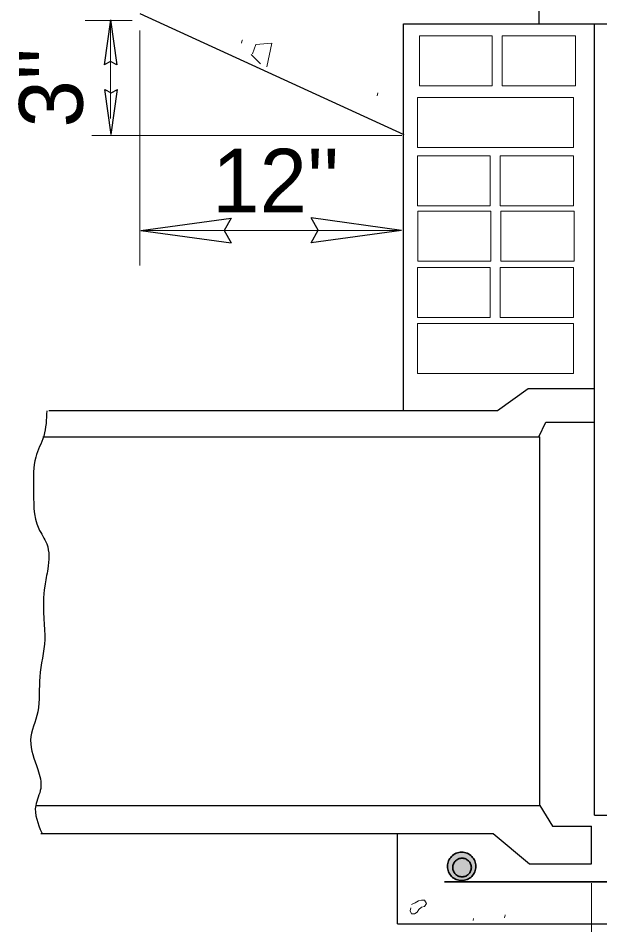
# Model space of a CAD drawing. Extents: x 385 to 753, y -129 to 142.
# Drawn here: x 576.43 to 587.4, y 22.96 to 40.06 of the extents above; entities that cross this region are included whole.
import ezdxf

# ---------------------------------------------------------------- set-up
doc = ezdxf.new("R2010")
doc.units = 0
doc.header["$LTSCALE"] = 0.48
doc.linetypes.add('DOT_DASHED', pattern=[7.7, 5, -1.2, 0.3, -1.2])
doc.layers.add('1', color=7, linetype='Continuous', lineweight=13)
doc.layers.add('25', color=7, linetype='Continuous', lineweight=13)
doc.layers.add('10', color=7, linetype='Continuous')

msp = doc.modelspace()

# ---------------------------------------------------------------- hatches: boundary and pattern name
at = {"layer": '1'}
for points in [[(585.059, 24.0646, 1), (584.5241, 24.0646, 1)], [(584.6238, 24.0431, 1), (584.9744, 24.0431, 1)]]:
    msp.add_hatch(color=256, dxfattribs=at).paths.add_polyline_path(points)

# ---------------------------------------------------------------- linework, layer by layer
at = {"layer": '1', "lineweight": 25}
for p, q in [((586.2548, 39.9569), (586.2548, 41.1675)), ((578.1698, 40.0324), (578.0527, 39.1809)), ((578.1698, 40.0324), (578.2867, 39.1809)), ((578.7227, 40.1465), (583.6983, 37.8693)), ((583.6942, 32.6597), (583.6942, 39.9569)), ((583.6942, 39.9569), (611.3988, 39.9569)), ((587.2986, 25.0308), (587.2986, 39.9466)), ((578.1815, 37.8652), (578.0645, 38.7167)), ((578.1815, 37.8652), (578.2985, 38.7167)), ((578.74, 36.0581), (580.443, 36.2921)), ((583.6586, 36.0598), (581.9556, 36.2937)), ((578.74, 36.0581), (580.443, 35.8241)), ((583.6586, 36.0598), (581.9556, 35.8257)), ((585.4683, 32.6597), (586.0465, 33.0775)), ((586.0465, 33.0775), (587.2986, 33.0775)), ((577.005, 32.6597), (585.4683, 32.6597)), ((586.2463, 32.1659), (586.3813, 32.4428)), ((586.3813, 32.4428), (587.2986, 32.4428)), ((576.8911, 32.1659), (586.2653, 32.1659)), ((586.2653, 25.2155), (586.2653, 32.1659)), ((576.7772, 25.2155), (586.2653, 25.2155)), ((586.2653, 25.2157), (586.5034, 24.8247)), ((587.2986, 25.0308), (615.0614, 25.0308)), ((586.5034, 24.8247), (587.2427, 24.8247)), ((587.2427, 24.1141), (587.2427, 24.8247)), ((576.8532, 24.6837), (585.3847, 24.6837)), ((583.5786, 22.9799), (583.5786, 24.6837)), ((585.3847, 24.6837), (586.0679, 24.1141)), ((586.0679, 24.1141), (587.2427, 24.1141)), ((583.5786, 22.9799), (615.0614, 22.9799))]:
    msp.add_line(p, q, dxfattribs=at)
at = {"layer": '1'}
for p, q in [((578.5807, 40.0198), (577.6899, 40.0198)), ((578.1702, 38.1716), (578.1702, 40.0326)), ((578.7227, 35.3992), (578.7227, 39.828)), ((585.3678, 38.7855), (585.3678, 39.7281)), ((585.5544, 38.7855), (585.5544, 39.7281)), ((583.6641, 37.8488), (577.8194, 37.8488)), ((585.3311, 37.4622), (585.3311, 36.5197)), ((585.5175, 37.4622), (585.5175, 36.5197)), ((585.3408, 35.4788), (585.3408, 36.4214)), ((585.5274, 35.4788), (585.5274, 36.4214)), ((578.7397, 36.0589), (583.6589, 36.0589)), ((585.3311, 35.3611), (585.3311, 34.4185)), ((585.5175, 35.3611), (585.5175, 34.4185)), ((587.2417, 18.7446), (587.2417, 23.7461))]:
    msp.add_line(p, q, dxfattribs=at)
at = {"layer": '1', "lineweight": 35}
msp.add_line((584.4662, 23.7735), (614.5894, 23.7735), dxfattribs=at)
at = {"layer": '1'}
for points in [[(585.3678, 39.7281), (583.9942, 39.7281), (583.9942, 38.7855), (585.3678, 38.7855)], [(585.5544, 38.7855), (586.9378, 38.7855), (586.9378, 39.7281), (585.5544, 39.7281)], [(585.3311, 36.5197), (583.9573, 36.5197), (583.9573, 37.4622), (585.3311, 37.4622)], [(585.5175, 37.4622), (586.9009, 37.4622), (586.9009, 36.5197), (585.5175, 36.5197)], [(585.3408, 36.4214), (583.9673, 36.4214), (583.9673, 35.4788), (585.3408, 35.4788)], [(585.5274, 35.4788), (586.9108, 35.4788), (586.9108, 36.4214), (585.5274, 36.4214)], [(585.3311, 34.4185), (583.9573, 34.4185), (583.9573, 35.3611), (585.3311, 35.3611)], [(585.5175, 35.3611), (586.9009, 35.3611), (586.9009, 34.4185), (585.5175, 34.4185)]]:
    msp.add_lwpolyline(points, dxfattribs=at)
at = {"layer": '1', "lineweight": 25}
for points in [[(578.2867, 39.1809), (578.1685, 39.2468), (578.0527, 39.1809)], [(578.0645, 38.7167), (578.1827, 38.6508), (578.2985, 38.7167)], [(580.443, 36.2921), (580.3112, 36.0557), (580.443, 35.8241)], [(581.9556, 35.8257), (582.0873, 36.0622), (581.9556, 36.2937)]]:
    msp.add_lwpolyline(points, dxfattribs=at)
at = {"layer": '1'}
for points in [[(583.9573, 37.6203), (586.9009, 37.6203), (586.9009, 38.5629), (583.9573, 38.5629)], [(583.9573, 33.3582), (586.9009, 33.3582), (586.9009, 34.3008), (583.9573, 34.3008)]]:
    msp.add_lwpolyline(points, close=True, dxfattribs=at)
at = {"layer": '1', "linetype": 'DOT_DASHED', "lineweight": 35}
for centre, radius in [((584.7916, 24.0646), 0.2675), ((584.7991, 24.0431), 0.1753)]:
    msp.add_circle(centre, radius, dxfattribs=at)
at = {"layer": '1', "lineweight": 25}
msp.add_spline([(576.9668, 32.6553), (576.9099, 32.1805), (576.7581, 31.7817), (576.7202, 31.212), (576.815, 30.4333), (576.9668, 30.1485), (576.9858, 29.6737), (576.9289, 29.3509), (576.9099, 28.7622), (576.9289, 28.3443), (576.834, 27.6417), (576.7961, 26.977), (576.6632, 26.4453), (576.7961, 25.8946), (576.853, 25.5337), (576.7581, 25.2109), (576.8719, 24.6982)], degree=3, dxfattribs=at)
at = {"layer": '25'}
msp.add_line((580.8251, 39.378), (580.9993, 39.1968), dxfattribs=at)
for points in [[(580.6411, 39.5919), (580.6551, 39.6469), (580.6567, 39.6484)], [(581.118, 39.1437), (581.2111, 39.5887), (580.9069, 39.5655), (580.8484, 39.39)], [(583.1969, 38.5993), (583.2109, 38.6543), (583.2125, 38.6558)], [(583.8462, 23.3434), (583.9164, 23.3786), (583.9747, 23.4137), (584.0332, 23.4256), (584.0919, 23.4254), (584.1269, 23.3669), (584.0919, 23.3086), (584.0332, 23.2967), (583.9867, 23.2499), (583.9514, 23.2032), (583.9047, 23.1681), (583.8462, 23.1682), (583.8227, 23.2267), (583.8344, 23.2849)], [(585.5979, 23.0922), (585.6119, 23.1472), (585.6135, 23.1487)], [(585.0063, 23.0467), (585.0148, 23.0803), (585.0165, 23.0818)]]:
    msp.add_lwpolyline(points, dxfattribs=at)

# ---------------------------------------------------------------- texts
at = {"layer": '10'}
msp.add_text("3''", height=1.2, rotation=90, dxfattribs=at).set_placement((577.6453, 37.9988))
msp.add_text("12''", height=1.2, dxfattribs=at).set_placement((580.0893, 36.3978))

doc.saveas('drawing.dxf')
